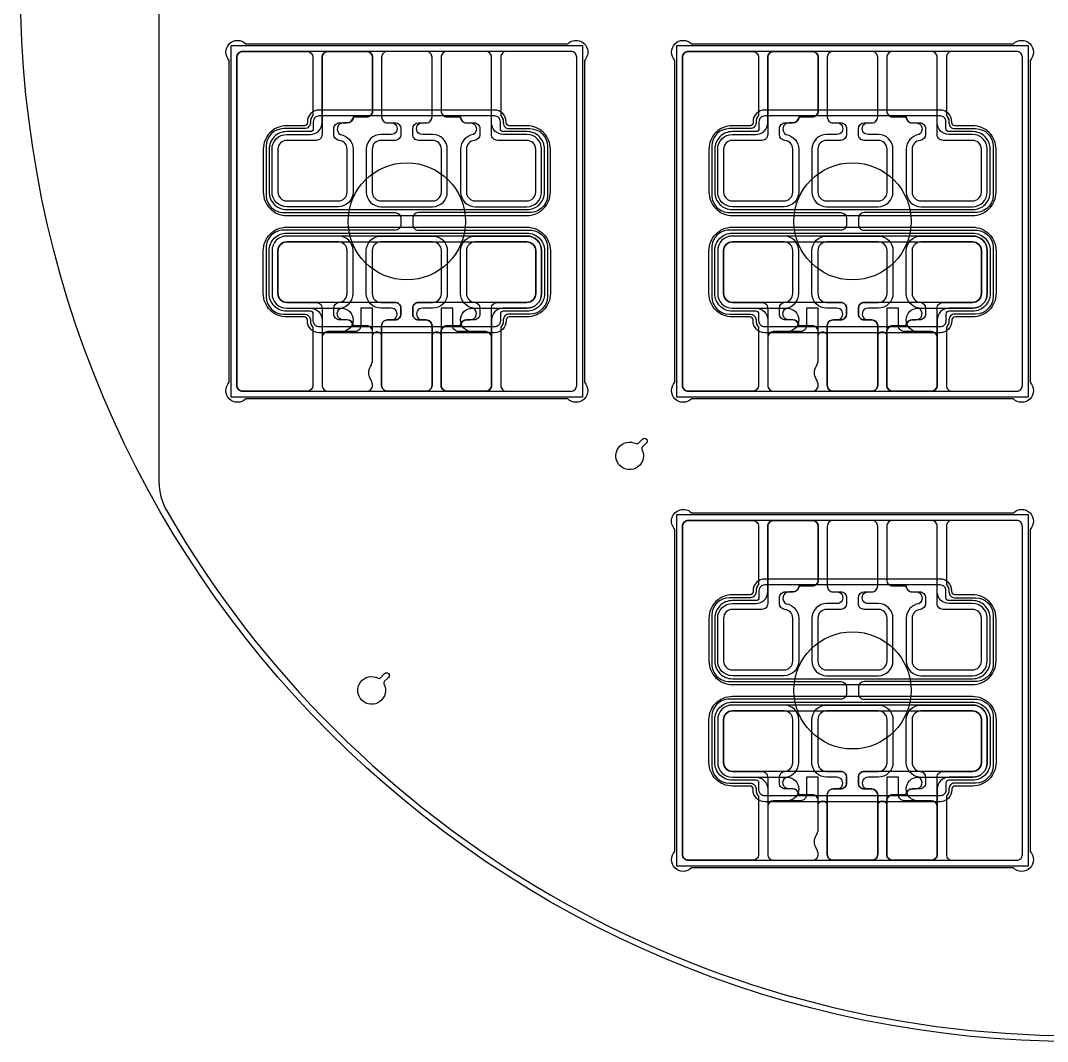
# Model space of a CAD drawing. Header units: millimetres. Extents: x -90 to 90, y -90 to 90.
# Drawn here: x -90 to -2.4, y -90 to -2.9 of the extents above; entities that cross this region are included whole.
import ezdxf

# ---------------------------------------------------------------- set-up
doc = ezdxf.new("R2010")
doc.units = ezdxf.units.MM
for name, color, linetype in [('nayak_active', 6, 'Continuous'), ('nayak_active_supt', 9, 'Continuous'), ('nayak_base_metal_feat', 4, 'Continuous'), ('nayak_base_metal_supt', 9, 'Continuous'), ('nayak_glass_centers', 7, 'Continuous'), ('nayak_glasses', 7, 'Continuous'), ('nayak_holder', 7, 'Continuous'), ('nayak_holder_extents', 7, 'Continuous'), ('nayak_limits', 7, 'Continuous'), ('nayak_low_lg_metal_feat', 4, 'Continuous'), ('nayak_low_lg_metal_supt', 9, 'Continuous'), ('nayak_low_sm_metal_feat', 4, 'Continuous'), ('nayak_low_sm_metal_supt', 9, 'Continuous'), ('nayak_rivet_holes', 1, 'Continuous'), ('nayak_shim', 5, 'Continuous')]:
    doc.layers.add(name, color=color, linetype=linetype)

msp = doc.modelspace()

# ---------------------------------------------------------------- linework, layer by layer
at = {"layer": 'nayak_active'}
for points in [[(-65.02, -11.513), (-65.02, -12.102, -0.414214), (-65.27, -12.352), (-67.29, -12.352, 0.414214), (-68.79, -13.852), (-68.79, -17.513, 0.414214), (-67.29, -19.013), (-46.79, -19.013, 0.414214), (-45.29, -17.513), (-45.29, -13.852, 0.414214), (-46.79, -12.352), (-48.81, -12.352, -0.414214), (-49.06, -12.102), (-49.06, -11.513, 0.414214), (-49.56, -11.013), (-64.52, -11.013, 0.414214)], [(-26.993, -11.513), (-26.993, -12.102, -0.414214), (-27.243, -12.352), (-29.263, -12.352, 0.414214), (-30.763, -13.852), (-30.763, -17.513, 0.414214), (-29.263, -19.013), (-8.763, -19.013, 0.414214), (-7.263, -17.513), (-7.263, -13.852, 0.414214), (-8.763, -12.352), (-10.783, -12.352, -0.414214), (-11.033, -12.102), (-11.033, -11.513, 0.414214), (-11.533, -11.013), (-26.493, -11.013, 0.414214)], [(-65.02, -28.513), (-65.02, -27.925, 0.414214), (-65.27, -27.675), (-67.29, -27.675, -0.414214), (-68.79, -26.175), (-68.79, -22.513, -0.414214), (-67.29, -21.013), (-46.79, -21.013, -0.414214), (-45.29, -22.513), (-45.29, -26.175, -0.414214), (-46.79, -27.675), (-48.81, -27.675, 0.414214), (-49.06, -27.925), (-49.06, -28.513, -0.414214), (-49.56, -29.013), (-64.52, -29.013, -0.414214)], [(-26.993, -28.513), (-26.993, -27.925, 0.414214), (-27.243, -27.675), (-29.263, -27.675, -0.414214), (-30.763, -26.175), (-30.763, -22.513, -0.414214), (-29.263, -21.013), (-8.763, -21.013, -0.414214), (-7.263, -22.513), (-7.263, -26.175, -0.414214), (-8.763, -27.675), (-10.783, -27.675, 0.414214), (-11.033, -27.925), (-11.033, -28.513, -0.414214), (-11.533, -29.013), (-26.493, -29.013, -0.414214)], [(-26.993, -51.54), (-26.993, -52.129, -0.414214), (-27.243, -52.379), (-29.263, -52.379, 0.414214), (-30.763, -53.879), (-30.763, -57.54, 0.414214), (-29.263, -59.04), (-8.763, -59.04, 0.414214), (-7.263, -57.54), (-7.263, -53.879, 0.414214), (-8.763, -52.379), (-10.783, -52.379, -0.414214), (-11.033, -52.129), (-11.033, -51.54, 0.414214), (-11.533, -51.04), (-26.493, -51.04, 0.414214)], [(-26.993, -68.54), (-26.993, -67.951, 0.414214), (-27.243, -67.701), (-29.263, -67.701, -0.414214), (-30.763, -66.201), (-30.763, -62.54, -0.414214), (-29.263, -61.04), (-8.763, -61.04, -0.414214), (-7.263, -62.54), (-7.263, -66.201, -0.414214), (-8.763, -67.701), (-10.783, -67.701, 0.414214), (-11.033, -67.951), (-11.033, -68.54, -0.414214), (-11.533, -69.04), (-26.493, -69.04, -0.414214)]]:
    msp.add_lwpolyline(points, format="xyb", close=True, dxfattribs=at)
at = {"layer": 'nayak_active_supt'}
for points in [[(-65.52, -11.513), (-65.52, -11.602, -0.414214), (-65.77, -11.852), (-67.29, -11.852, 0.414214), (-69.29, -13.852), (-69.29, -17.513, 0.414214), (-67.29, -19.513), (-46.79, -19.513, 0.414214), (-44.79, -17.513), (-44.79, -13.852, 0.414214), (-46.79, -11.852), (-48.31, -11.852, -0.414214), (-48.56, -11.602), (-48.56, -11.513, 0.414214), (-49.56, -10.513), (-64.52, -10.513, 0.414214)], [(-27.493, -11.513), (-27.493, -11.602, -0.414214), (-27.743, -11.852), (-29.263, -11.852, 0.414214), (-31.263, -13.852), (-31.263, -17.513, 0.414214), (-29.263, -19.513), (-8.763, -19.513, 0.414214), (-6.763, -17.513), (-6.763, -13.852, 0.414214), (-8.763, -11.852), (-10.283, -11.852, -0.414214), (-10.533, -11.602), (-10.533, -11.513, 0.414214), (-11.533, -10.513), (-26.493, -10.513, 0.414214)], [(-65.52, -28.513), (-65.52, -28.425, 0.414214), (-65.77, -28.175), (-67.29, -28.175, -0.414214), (-69.29, -26.175), (-69.29, -22.513, -0.414214), (-67.29, -20.513), (-46.79, -20.513, -0.414214), (-44.79, -22.513), (-44.79, -26.175, -0.414214), (-46.79, -28.175), (-48.31, -28.175, 0.414214), (-48.56, -28.425), (-48.56, -28.513, -0.414214), (-49.56, -29.513), (-64.52, -29.513, -0.414214)], [(-27.493, -28.513), (-27.493, -28.425, 0.414214), (-27.743, -28.175), (-29.263, -28.175, -0.414214), (-31.263, -26.175), (-31.263, -22.513, -0.414214), (-29.263, -20.513), (-8.763, -20.513, -0.414214), (-6.763, -22.513), (-6.763, -26.175, -0.414214), (-8.763, -28.175), (-10.283, -28.175, 0.414214), (-10.533, -28.425), (-10.533, -28.513, -0.414214), (-11.533, -29.513), (-26.493, -29.513, -0.414214)], [(-27.493, -51.54), (-27.493, -51.629, -0.414214), (-27.743, -51.879), (-29.263, -51.879, 0.414214), (-31.263, -53.879), (-31.263, -57.54, 0.414214), (-29.263, -59.54), (-8.763, -59.54, 0.414214), (-6.763, -57.54), (-6.763, -53.879, 0.414214), (-8.763, -51.879), (-10.283, -51.879, -0.414214), (-10.533, -51.629), (-10.533, -51.54, 0.414214), (-11.533, -50.54), (-26.493, -50.54, 0.414214)], [(-27.493, -68.54), (-27.493, -68.451, 0.414214), (-27.743, -68.201), (-29.263, -68.201, -0.414214), (-31.263, -66.201), (-31.263, -62.54, -0.414214), (-29.263, -60.54), (-8.763, -60.54, -0.414214), (-6.763, -62.54), (-6.763, -66.201, -0.414214), (-8.763, -68.201), (-10.283, -68.201, 0.414214), (-10.533, -68.451), (-10.533, -68.54, -0.414214), (-11.533, -69.54), (-26.493, -69.54, -0.414214)]]:
    msp.add_lwpolyline(points, format="xyb", close=True, dxfattribs=at)
at = {"layer": 'nayak_base_metal_feat'}
for points in [[(-71.04, -5.513), (-65.55, -5.513, -0.414214), (-65.05, -6.013), (-65.05, -10.933, -0.183232), (-65.082, -11.016, 0.183233), (-65.27, -11.513), (-65.27, -11.602, -0.414214), (-65.77, -12.102), (-67.54, -12.102, 0.414212), (-69.04, -13.602), (-69.04, -17.763, 0.414215), (-67.54, -19.263), (-58.04, -19.263, -0.414213), (-57.54, -19.763), (-57.54, -20.263, -0.414214), (-58.04, -20.763), (-67.54, -20.763, 0.414215), (-69.04, -22.263), (-69.04, -26.425, 0.414212), (-67.54, -27.925), (-65.77, -27.925, -0.414214), (-65.27, -28.425), (-65.27, -28.513, 0.183233), (-65.082, -29.011, -0.183232), (-65.05, -29.094), (-65.05, -34.013, -0.414214), (-65.55, -34.513), (-71.04, -34.513, -0.414214), (-71.54, -34.013), (-71.54, -6.013, -0.414214)], [(-64.27, -11.602), (-64.27, -12.602, -0.414214), (-64.77, -13.102), (-67.29, -13.102, 0.414214), (-68.04, -13.852), (-68.04, -17.513, 0.414214), (-67.29, -18.263), (-62.881, -18.263, 0.414214), (-62.131, -17.513), (-62.131, -13.852, 0.388526), (-62.814, -13.105, -0.388526), (-63.27, -12.607), (-63.27, -12.102, -0.414214), (-62.77, -11.602), (-62.12, -11.602, 0.356394), (-61.63, -11.202, -0.356394), (-61.508, -11.102), (-60.47, -11.102, 0.414214), (-59.97, -10.602), (-59.97, -6.013, 0.414214), (-60.47, -5.513), (-63.77, -5.513, 0.414214), (-64.27, -6.013), (-64.27, -10.056)], [(-58.69, -11.602), (-58.04, -11.602, -0.414214), (-57.54, -12.102), (-57.54, -12.602, -0.414213), (-58.04, -13.102), (-59.245, -13.102, 0.414214), (-59.995, -13.852), (-59.995, -17.513, 0.414214), (-59.245, -18.263), (-54.835, -18.263, 0.414214), (-54.085, -17.513), (-54.085, -13.852, 0.414214), (-54.835, -13.102), (-56.04, -13.102, -0.414214), (-56.54, -12.602), (-56.54, -12.102, -0.414213), (-56.04, -11.602), (-55.39, -11.602, 0.414214), (-54.89, -11.102), (-54.89, -6.013, 0.414214), (-55.39, -5.513), (-58.69, -5.513, 0.414214), (-59.19, -6.013), (-59.19, -11.102, 0.414213)], [(-43.04, -5.513), (-48.53, -5.513, 0.414214), (-49.03, -6.013), (-49.03, -10.933, 0.183232), (-48.999, -11.016, -0.183233), (-48.81, -11.513), (-48.81, -11.602, 0.414214), (-48.31, -12.102), (-46.54, -12.102, -0.414212), (-45.04, -13.602), (-45.04, -17.763, -0.414215), (-46.54, -19.263), (-56.04, -19.263, 0.414213), (-56.54, -19.763), (-56.54, -20.263, 0.414214), (-56.04, -20.763), (-46.54, -20.763, -0.414215), (-45.04, -22.263), (-45.04, -26.425, -0.414212), (-46.54, -27.925), (-48.31, -27.925, 0.414214), (-48.81, -28.425), (-48.81, -28.513, -0.183233), (-48.999, -29.011, 0.183232), (-49.03, -29.094), (-49.03, -34.013, 0.414214), (-48.53, -34.513), (-43.04, -34.513, 0.414214), (-42.54, -34.013), (-42.54, -6.013, 0.414214)], [(-54.11, -6.013), (-54.11, -10.602, 0.414214), (-53.61, -11.102), (-52.573, -11.102, -0.356394), (-52.45, -11.202, 0.356394), (-51.96, -11.602), (-51.31, -11.602, -0.414214), (-50.81, -12.102), (-50.81, -12.607, -0.388526), (-51.266, -13.105, 0.388526), (-51.95, -13.852), (-51.95, -17.513, 0.414214), (-51.2, -18.263), (-46.79, -18.263, 0.414214), (-46.04, -17.513), (-46.04, -13.852, 0.414214), (-46.79, -13.102), (-49.31, -13.102, -0.414214), (-49.81, -12.602), (-49.81, -11.602), (-49.81, -10.056), (-49.81, -6.013, 0.414214), (-50.31, -5.513), (-53.61, -5.513, 0.414214)], [(-33.013, -5.513), (-27.523, -5.513, -0.414214), (-27.023, -6.013), (-27.023, -10.933, -0.183232), (-27.055, -11.016, 0.183233), (-27.243, -11.513), (-27.243, -11.602, -0.414214), (-27.743, -12.102), (-29.513, -12.102, 0.414212), (-31.013, -13.602), (-31.013, -17.763, 0.414215), (-29.513, -19.263), (-20.013, -19.263, -0.414213), (-19.513, -19.763), (-19.513, -20.263, -0.414214), (-20.013, -20.763), (-29.513, -20.763, 0.414215), (-31.013, -22.263), (-31.013, -26.425, 0.414212), (-29.513, -27.925), (-27.743, -27.925, -0.414214), (-27.243, -28.425), (-27.243, -28.513, 0.183233), (-27.055, -29.011, -0.183232), (-27.023, -29.094), (-27.023, -34.013, -0.414214), (-27.523, -34.513), (-33.013, -34.513, -0.414214), (-33.513, -34.013), (-33.513, -6.013, -0.414214)], [(-26.243, -11.602), (-26.243, -12.602, -0.414214), (-26.743, -13.102), (-29.263, -13.102, 0.414214), (-30.013, -13.852), (-30.013, -17.513, 0.414214), (-29.263, -18.263), (-24.854, -18.263, 0.414214), (-24.104, -17.513), (-24.104, -13.852, 0.388526), (-24.788, -13.105, -0.388526), (-25.243, -12.607), (-25.243, -12.102, -0.414214), (-24.743, -11.602), (-24.093, -11.602, 0.356394), (-23.604, -11.202, -0.356394), (-23.481, -11.102), (-22.443, -11.102, 0.414214), (-21.943, -10.602), (-21.943, -6.013, 0.414214), (-22.443, -5.513), (-25.743, -5.513, 0.414214), (-26.243, -6.013), (-26.243, -10.056)], [(-20.663, -11.602), (-20.013, -11.602, -0.414214), (-19.513, -12.102), (-19.513, -12.602, -0.414213), (-20.013, -13.102), (-21.218, -13.102, 0.414214), (-21.968, -13.852), (-21.968, -17.513, 0.414214), (-21.218, -18.263), (-16.809, -18.263, 0.414214), (-16.059, -17.513), (-16.059, -13.852, 0.414214), (-16.809, -13.102), (-18.013, -13.102, -0.414214), (-18.513, -12.602), (-18.513, -12.102, -0.414213), (-18.013, -11.602), (-17.363, -11.602, 0.414214), (-16.863, -11.102), (-16.863, -6.013, 0.414214), (-17.363, -5.513), (-20.663, -5.513, 0.414214), (-21.163, -6.013), (-21.163, -11.102, 0.414213)], [(-5.013, -5.513), (-10.503, -5.513, 0.414214), (-11.003, -6.013), (-11.003, -10.933, 0.183232), (-10.972, -11.016, -0.183233), (-10.783, -11.513), (-10.783, -11.602, 0.414214), (-10.283, -12.102), (-8.513, -12.102, -0.414212), (-7.013, -13.602), (-7.013, -17.763, -0.414215), (-8.513, -19.263), (-18.013, -19.263, 0.414213), (-18.513, -19.763), (-18.513, -20.263, 0.414214), (-18.013, -20.763), (-8.513, -20.763, -0.414215), (-7.013, -22.263), (-7.013, -26.425, -0.414212), (-8.513, -27.925), (-10.283, -27.925, 0.414214), (-10.783, -28.425), (-10.783, -28.513, -0.183233), (-10.972, -29.011, 0.183232), (-11.003, -29.094), (-11.003, -34.013, 0.414214), (-10.503, -34.513), (-5.013, -34.513, 0.414214), (-4.513, -34.013), (-4.513, -6.013, 0.414214)], [(-16.083, -6.013), (-16.083, -10.602, 0.414214), (-15.583, -11.102), (-14.546, -11.102, -0.356394), (-14.423, -11.202, 0.356394), (-13.933, -11.602), (-13.283, -11.602, -0.414214), (-12.783, -12.102), (-12.783, -12.607, -0.388526), (-13.239, -13.105, 0.388526), (-13.923, -13.852), (-13.923, -17.513, 0.414214), (-13.173, -18.263), (-8.763, -18.263, 0.414214), (-8.013, -17.513), (-8.013, -13.852, 0.414214), (-8.763, -13.102), (-11.283, -13.102, -0.414214), (-11.783, -12.602), (-11.783, -11.602), (-11.783, -10.056), (-11.783, -6.013, 0.414214), (-12.283, -5.513), (-15.583, -5.513, 0.414214)], [(-33.013, -45.54), (-27.523, -45.54, -0.414214), (-27.023, -46.04), (-27.023, -50.96, -0.183232), (-27.055, -51.043, 0.183233), (-27.243, -51.54), (-27.243, -51.629, -0.414214), (-27.743, -52.129), (-29.513, -52.129, 0.414212), (-31.013, -53.629), (-31.013, -57.79, 0.414215), (-29.513, -59.29), (-20.013, -59.29, -0.414213), (-19.513, -59.79), (-19.513, -60.29, -0.414214), (-20.013, -60.79), (-29.513, -60.79, 0.414215), (-31.013, -62.29), (-31.013, -66.451, 0.414212), (-29.513, -67.951), (-27.743, -67.951, -0.414214), (-27.243, -68.451), (-27.243, -68.54, 0.183233), (-27.055, -69.038, -0.183232), (-27.023, -69.12), (-27.023, -74.04, -0.414214), (-27.523, -74.54), (-33.013, -74.54, -0.414214), (-33.513, -74.04), (-33.513, -46.04, -0.414214)], [(-26.243, -51.629), (-26.243, -52.629, -0.414214), (-26.743, -53.129), (-29.263, -53.129, 0.414214), (-30.013, -53.879), (-30.013, -57.54, 0.414214), (-29.263, -58.29), (-24.854, -58.29, 0.414214), (-24.104, -57.54), (-24.104, -53.879, 0.388526), (-24.788, -53.132, -0.388526), (-25.243, -52.634), (-25.243, -52.129, -0.414214), (-24.743, -51.629), (-24.093, -51.629, 0.356394), (-23.604, -51.229, -0.356394), (-23.481, -51.129), (-22.443, -51.129, 0.414214), (-21.943, -50.629), (-21.943, -46.04, 0.414214), (-22.443, -45.54), (-25.743, -45.54, 0.414214), (-26.243, -46.04), (-26.243, -50.083)], [(-20.663, -51.629), (-20.013, -51.629, -0.414214), (-19.513, -52.129), (-19.513, -52.629, -0.414213), (-20.013, -53.129), (-21.218, -53.129, 0.414214), (-21.968, -53.879), (-21.968, -57.54, 0.414214), (-21.218, -58.29), (-16.809, -58.29, 0.414214), (-16.059, -57.54), (-16.059, -53.879, 0.414214), (-16.809, -53.129), (-18.013, -53.129, -0.414214), (-18.513, -52.629), (-18.513, -52.129, -0.414213), (-18.013, -51.629), (-17.363, -51.629, 0.414214), (-16.863, -51.129), (-16.863, -46.04, 0.414214), (-17.363, -45.54), (-20.663, -45.54, 0.414214), (-21.163, -46.04), (-21.163, -51.129, 0.414213)], [(-5.013, -45.54), (-10.503, -45.54, 0.414214), (-11.003, -46.04), (-11.003, -50.96, 0.183232), (-10.972, -51.043, -0.183233), (-10.783, -51.54), (-10.783, -51.629, 0.414214), (-10.283, -52.129), (-8.513, -52.129, -0.414212), (-7.013, -53.629), (-7.013, -57.79, -0.414215), (-8.513, -59.29), (-18.013, -59.29, 0.414213), (-18.513, -59.79), (-18.513, -60.29, 0.414214), (-18.013, -60.79), (-8.513, -60.79, -0.414215), (-7.013, -62.29), (-7.013, -66.451, -0.414212), (-8.513, -67.951), (-10.283, -67.951, 0.414214), (-10.783, -68.451), (-10.783, -68.54, -0.183233), (-10.972, -69.038, 0.183232), (-11.003, -69.12), (-11.003, -74.04, 0.414214), (-10.503, -74.54), (-5.013, -74.54, 0.414214), (-4.513, -74.04), (-4.513, -46.04, 0.414214)], [(-16.083, -46.04), (-16.083, -50.629, 0.414214), (-15.583, -51.129), (-14.546, -51.129, -0.356394), (-14.423, -51.229, 0.356394), (-13.933, -51.629), (-13.283, -51.629, -0.414214), (-12.783, -52.129), (-12.783, -52.634, -0.388526), (-13.239, -53.132, 0.388526), (-13.923, -53.879), (-13.923, -57.54, 0.414214), (-13.173, -58.29), (-8.763, -58.29, 0.414214), (-8.013, -57.54), (-8.013, -53.879, 0.414214), (-8.763, -53.129), (-11.283, -53.129, -0.414214), (-11.783, -52.629), (-11.783, -51.629), (-11.783, -50.083), (-11.783, -46.04, 0.414214), (-12.283, -45.54), (-15.583, -45.54, 0.414214)]]:
    msp.add_lwpolyline(points, format="xyb", close=True, dxfattribs=at)
at = {"layer": 'nayak_base_metal_supt'}
for points in [[(-65.05, -34.013, -0.414214), (-65.55, -34.513), (-71.04, -34.513, -0.414214), (-71.54, -34.013), (-71.54, -6.013, -0.414214), (-71.04, -5.513), (-65.55, -5.513, -0.414214), (-65.05, -6.013), (-65.05, -10.983, 0.199073), (-65.27, -11.513), (-65.27, -11.602, -0.414214), (-65.77, -12.102), (-67.54, -12.102, 0.414212), (-69.04, -13.602), (-69.04, -17.763, 0.414215), (-67.54, -19.263), (-58.04, -19.263, -0.414213), (-57.54, -19.763), (-57.54, -20.263, -0.414214), (-58.04, -20.763), (-67.54, -20.763, 0.414215), (-69.04, -22.263), (-69.04, -26.425, 0.414212), (-67.54, -27.925), (-65.77, -27.925, -0.414214), (-65.27, -28.425), (-65.27, -28.513, 0.199073), (-65.05, -29.044)], [(-62.703, -12.615, -0.373024), (-61.631, -13.852), (-61.631, -17.513, -0.414214), (-62.881, -18.763), (-67.29, -18.763, -0.414214), (-68.54, -17.513), (-68.54, -13.852, -0.414214), (-67.29, -12.602), (-65.27, -12.602, 0.414214), (-64.27, -11.602), (-64.27, -6.013, -0.414214), (-63.77, -5.513), (-60.47, -5.513, -0.414214), (-59.97, -6.013), (-59.97, -10.602, -0.414214), (-60.47, -11.102), (-61.62, -11.102, -0.414214), (-62.12, -11.602), (-62.445, -11.602, 0.77735)], [(-55.715, -11.602), (-55.39, -11.602, 0.414213), (-54.89, -11.102), (-54.89, -6.013, 0.414214), (-55.39, -5.513), (-58.69, -5.513, 0.414214), (-59.19, -6.013), (-59.19, -11.102, 0.414214), (-58.69, -11.602), (-58.365, -11.602, -1.000003), (-58.365, -12.602), (-59.245, -12.602, 0.414214), (-60.495, -13.852), (-60.495, -17.513, 0.414214), (-59.245, -18.763), (-54.835, -18.763, 0.414214), (-53.585, -17.513), (-53.585, -13.852, 0.414214), (-54.835, -12.602), (-55.715, -12.602, -1.000003)], [(-49.03, -34.013, 0.414214), (-48.53, -34.513), (-43.04, -34.513, 0.414214), (-42.54, -34.013), (-42.54, -6.013, 0.414214), (-43.04, -5.513), (-48.53, -5.513, 0.414214), (-49.03, -6.013), (-49.03, -10.983, -0.199073), (-48.81, -11.513), (-48.81, -11.602, 0.414214), (-48.31, -12.102), (-46.54, -12.102, -0.414212), (-45.04, -13.602), (-45.04, -17.763, -0.414215), (-46.54, -19.263), (-56.04, -19.263, 0.414213), (-56.54, -19.763), (-56.54, -20.263, 0.414214), (-56.04, -20.763), (-46.54, -20.763, -0.414215), (-45.04, -22.263), (-45.04, -26.425, -0.414212), (-46.54, -27.925), (-48.31, -27.925, 0.414214), (-48.81, -28.425), (-48.81, -28.513, -0.199073), (-49.03, -29.044)], [(-51.377, -12.615, 0.373024), (-52.45, -13.852), (-52.45, -17.513, 0.414214), (-51.2, -18.763), (-46.79, -18.763, 0.414214), (-45.54, -17.513), (-45.54, -13.852, 0.414214), (-46.79, -12.602), (-48.81, -12.602, -0.414214), (-49.81, -11.602), (-49.81, -6.013, 0.414214), (-50.31, -5.513), (-53.61, -5.513, 0.414214), (-54.11, -6.013), (-54.11, -10.602, 0.414214), (-53.61, -11.102), (-52.46, -11.102, 0.414214), (-51.96, -11.602), (-51.635, -11.602, -0.77735)], [(-27.023, -34.013, -0.414214), (-27.523, -34.513), (-33.013, -34.513, -0.414214), (-33.513, -34.013), (-33.513, -6.013, -0.414214), (-33.013, -5.513), (-27.523, -5.513, -0.414214), (-27.023, -6.013), (-27.023, -10.983, 0.199073), (-27.243, -11.513), (-27.243, -11.602, -0.414214), (-27.743, -12.102), (-29.513, -12.102, 0.414212), (-31.013, -13.602), (-31.013, -17.763, 0.414215), (-29.513, -19.263), (-20.013, -19.263, -0.414213), (-19.513, -19.763), (-19.513, -20.263, -0.414214), (-20.013, -20.763), (-29.513, -20.763, 0.414215), (-31.013, -22.263), (-31.013, -26.425, 0.414212), (-29.513, -27.925), (-27.743, -27.925, -0.414214), (-27.243, -28.425), (-27.243, -28.513, 0.199073), (-27.023, -29.044)], [(-24.676, -12.615, -0.373024), (-23.604, -13.852), (-23.604, -17.513, -0.414214), (-24.854, -18.763), (-29.263, -18.763, -0.414214), (-30.513, -17.513), (-30.513, -13.852, -0.414214), (-29.263, -12.602), (-27.243, -12.602, 0.414214), (-26.243, -11.602), (-26.243, -6.013, -0.414214), (-25.743, -5.513), (-22.443, -5.513, -0.414214), (-21.943, -6.013), (-21.943, -10.602, -0.414214), (-22.443, -11.102), (-23.593, -11.102, -0.414214), (-24.093, -11.602), (-24.418, -11.602, 0.77735)], [(-17.688, -11.602), (-17.363, -11.602, 0.414213), (-16.863, -11.102), (-16.863, -6.013, 0.414214), (-17.363, -5.513), (-20.663, -5.513, 0.414214), (-21.163, -6.013), (-21.163, -11.102, 0.414214), (-20.663, -11.602), (-20.338, -11.602, -1.000003), (-20.338, -12.602), (-21.218, -12.602, 0.414214), (-22.468, -13.852), (-22.468, -17.513, 0.414214), (-21.218, -18.763), (-16.809, -18.763, 0.414214), (-15.559, -17.513), (-15.559, -13.852, 0.414214), (-16.809, -12.602), (-17.688, -12.602, -1.000003)], [(-11.003, -34.013, 0.414214), (-10.503, -34.513), (-5.013, -34.513, 0.414214), (-4.513, -34.013), (-4.513, -6.013, 0.414214), (-5.013, -5.513), (-10.503, -5.513, 0.414214), (-11.003, -6.013), (-11.003, -10.983, -0.199073), (-10.783, -11.513), (-10.783, -11.602, 0.414214), (-10.283, -12.102), (-8.513, -12.102, -0.414212), (-7.013, -13.602), (-7.013, -17.763, -0.414215), (-8.513, -19.263), (-18.013, -19.263, 0.414213), (-18.513, -19.763), (-18.513, -20.263, 0.414214), (-18.013, -20.763), (-8.513, -20.763, -0.414215), (-7.013, -22.263), (-7.013, -26.425, -0.414212), (-8.513, -27.925), (-10.283, -27.925, 0.414214), (-10.783, -28.425), (-10.783, -28.513, -0.199073), (-11.003, -29.044)], [(-13.351, -12.615, 0.373024), (-14.423, -13.852), (-14.423, -17.513, 0.414214), (-13.173, -18.763), (-8.763, -18.763, 0.414214), (-7.513, -17.513), (-7.513, -13.852, 0.414214), (-8.763, -12.602), (-10.783, -12.602, -0.414214), (-11.783, -11.602), (-11.783, -6.013, 0.414214), (-12.283, -5.513), (-15.583, -5.513, 0.414214), (-16.083, -6.013), (-16.083, -10.602, 0.414214), (-15.583, -11.102), (-14.433, -11.102, 0.414214), (-13.933, -11.602), (-13.608, -11.602, -0.77735)], [(-27.023, -74.04, -0.414214), (-27.523, -74.54), (-33.013, -74.54, -0.414214), (-33.513, -74.04), (-33.513, -46.04, -0.414214), (-33.013, -45.54), (-27.523, -45.54, -0.414214), (-27.023, -46.04), (-27.023, -51.01, 0.199073), (-27.243, -51.54), (-27.243, -51.629, -0.414214), (-27.743, -52.129), (-29.513, -52.129, 0.414212), (-31.013, -53.629), (-31.013, -57.79, 0.414215), (-29.513, -59.29), (-20.013, -59.29, -0.414213), (-19.513, -59.79), (-19.513, -60.29, -0.414214), (-20.013, -60.79), (-29.513, -60.79, 0.414215), (-31.013, -62.29), (-31.013, -66.451, 0.414212), (-29.513, -67.951), (-27.743, -67.951, -0.414214), (-27.243, -68.451), (-27.243, -68.54, 0.199073), (-27.023, -69.071)], [(-24.676, -52.642, -0.373024), (-23.604, -53.879), (-23.604, -57.54, -0.414214), (-24.854, -58.79), (-29.263, -58.79, -0.414214), (-30.513, -57.54), (-30.513, -53.879, -0.414214), (-29.263, -52.629), (-27.243, -52.629, 0.414214), (-26.243, -51.629), (-26.243, -46.04, -0.414214), (-25.743, -45.54), (-22.443, -45.54, -0.414214), (-21.943, -46.04), (-21.943, -50.629, -0.414214), (-22.443, -51.129), (-23.593, -51.129, -0.414214), (-24.093, -51.629), (-24.418, -51.629, 0.77735)], [(-17.688, -51.629), (-17.363, -51.629, 0.414213), (-16.863, -51.129), (-16.863, -46.04, 0.414214), (-17.363, -45.54), (-20.663, -45.54, 0.414214), (-21.163, -46.04), (-21.163, -51.129, 0.414214), (-20.663, -51.629), (-20.338, -51.629, -1.000003), (-20.338, -52.629), (-21.218, -52.629, 0.414214), (-22.468, -53.879), (-22.468, -57.54, 0.414214), (-21.218, -58.79), (-16.809, -58.79, 0.414214), (-15.559, -57.54), (-15.559, -53.879, 0.414214), (-16.809, -52.629), (-17.688, -52.629, -1.000003)], [(-11.003, -74.04, 0.414214), (-10.503, -74.54), (-5.013, -74.54, 0.414214), (-4.513, -74.04), (-4.513, -46.04, 0.414214), (-5.013, -45.54), (-10.503, -45.54, 0.414214), (-11.003, -46.04), (-11.003, -51.01, -0.199073), (-10.783, -51.54), (-10.783, -51.629, 0.414214), (-10.283, -52.129), (-8.513, -52.129, -0.414212), (-7.013, -53.629), (-7.013, -57.79, -0.414215), (-8.513, -59.29), (-18.013, -59.29, 0.414213), (-18.513, -59.79), (-18.513, -60.29, 0.414214), (-18.013, -60.79), (-8.513, -60.79, -0.414215), (-7.013, -62.29), (-7.013, -66.451, -0.414212), (-8.513, -67.951), (-10.283, -67.951, 0.414214), (-10.783, -68.451), (-10.783, -68.54, -0.199073), (-11.003, -69.071)], [(-13.351, -52.642, 0.373024), (-14.423, -53.879), (-14.423, -57.54, 0.414214), (-13.173, -58.79), (-8.763, -58.79, 0.414214), (-7.513, -57.54), (-7.513, -53.879, 0.414214), (-8.763, -52.629), (-10.783, -52.629, -0.414214), (-11.783, -51.629), (-11.783, -46.04, 0.414214), (-12.283, -45.54), (-15.583, -45.54, 0.414214), (-16.083, -46.04), (-16.083, -50.629, 0.414214), (-15.583, -51.129), (-14.433, -51.129, 0.414214), (-13.933, -51.629), (-13.608, -51.629, -0.77735)]]:
    msp.add_lwpolyline(points, format="xyb", close=True, dxfattribs=at)
at = {"layer": 'nayak_glass_centers'}
for centre in [(-57.04, -20.013), (-19.013, -20.013), (-19.013, -60.04)]:
    msp.add_circle(centre, 5, dxfattribs=at)
at = {"layer": 'nayak_glasses'}
for points in [[(-42.04, -5.013), (-42.04, -35.013), (-72.04, -35.013), (-72.04, -5.013)], [(-4.013, -5.013), (-4.013, -35.013), (-34.013, -35.013), (-34.013, -5.013)], [(-4.013, -45.04), (-4.013, -75.04), (-34.013, -75.04), (-34.013, -45.04)]]:
    msp.add_lwpolyline(points, close=True, dxfattribs=at)
at = {"layer": 'nayak_holder'}
for points in [[(-72.19, -6.278, -1), (-70.776, -4.863), (-43.304, -4.863, -1), (-41.89, -6.278), (-41.89, -33.749, -1), (-43.304, -35.163), (-70.776, -35.163, -1), (-72.19, -33.749)], [(-34.163, -6.278, -1), (-32.749, -4.863), (-5.278, -4.863, -1), (-3.863, -6.278), (-3.863, -33.749, -1), (-5.278, -35.163), (-32.749, -35.163, -1), (-34.163, -33.749)], [(-34.163, -46.304, -1), (-32.749, -44.89), (-5.278, -44.89, -1), (-3.863, -46.304), (-3.863, -73.776, -1), (-5.278, -75.19), (-32.749, -75.19, -1), (-34.163, -73.776)]]:
    msp.add_lwpolyline(points, format="xyb", close=True, dxfattribs=at)
at = {"layer": 'nayak_holder_extents'}
msp.add_lwpolyline([(-77.521, -44.73, 0.577525), (77.521, -44.73, 0.131586), (78.19, -42.231), (78.19, 42.231, 0.131586), (77.521, 44.73, 0.577525), (-77.521, 44.73, 0.131586), (-78.19, 42.231), (-78.19, -42.231, 0.131586)], format="xyb", close=True, dxfattribs=at)
at = {"layer": 'nayak_limits'}
msp.add_circle((0, 0), 90, dxfattribs=at)
at = {"layer": 'nayak_low_lg_metal_feat'}
for points in [[(-56.54, -27.425), (-56.54, -27.925, 0.414214), (-56.04, -28.425), (-55.39, -28.425, -0.414213), (-54.89, -28.925), (-54.89, -34.013, -0.414214), (-55.39, -34.513), (-58.69, -34.513, -0.414214), (-59.19, -34.013), (-59.19, -28.925, -0.414214), (-58.69, -28.425), (-58.04, -28.425, 0.414214), (-57.54, -27.925), (-57.54, -27.425, 0.414214), (-58.04, -26.925), (-67.29, -26.925, -0.414214), (-68.04, -26.175), (-68.04, -22.513, -0.414214), (-67.29, -21.763), (-46.79, -21.763, -0.414214), (-46.04, -22.513), (-46.04, -26.175, -0.414214), (-46.79, -26.925), (-56.04, -26.925, 0.414214)], [(-18.513, -27.425), (-18.513, -27.925, 0.414214), (-18.013, -28.425), (-17.363, -28.425, -0.414213), (-16.863, -28.925), (-16.863, -34.013, -0.414214), (-17.363, -34.513), (-20.663, -34.513, -0.414214), (-21.163, -34.013), (-21.163, -28.925, -0.414214), (-20.663, -28.425), (-20.013, -28.425, 0.414214), (-19.513, -27.925), (-19.513, -27.425, 0.414214), (-20.013, -26.925), (-29.263, -26.925, -0.414214), (-30.013, -26.175), (-30.013, -22.513, -0.414214), (-29.263, -21.763), (-8.763, -21.763, -0.414214), (-8.013, -22.513), (-8.013, -26.175, -0.414214), (-8.763, -26.925), (-18.013, -26.925, 0.414214)], [(-63.77, -34.513), (-60.47, -34.513, 0.414214), (-59.97, -34.013, 0.144369), (-60.13, -33.471, -0.294884), (-60.13, -32.386, 0.144369), (-59.97, -31.843), (-59.97, -27.425), (-60.97, -27.425), (-60.97, -28.925, -0.414214), (-61.47, -29.425), (-63.77, -29.425, 0.414213), (-64.27, -29.925), (-64.27, -34.013, 0.414214)], [(-52.61, -29.425, -0.414214), (-53.11, -28.925), (-53.11, -27.425), (-54.11, -27.425), (-54.11, -34.013, 0.414214), (-53.61, -34.513), (-50.31, -34.513, 0.414214), (-49.81, -34.013), (-49.81, -29.925, 0.414213), (-50.31, -29.425)], [(-25.743, -34.513), (-22.443, -34.513, 0.414214), (-21.943, -34.013, 0.144369), (-22.103, -33.471, -0.294884), (-22.103, -32.386, 0.144369), (-21.943, -31.843), (-21.943, -27.425), (-22.943, -27.425), (-22.943, -28.925, -0.414214), (-23.443, -29.425), (-25.743, -29.425, 0.414213), (-26.243, -29.925), (-26.243, -34.013, 0.414214)], [(-14.583, -29.425, -0.414214), (-15.083, -28.925), (-15.083, -27.425), (-16.083, -27.425), (-16.083, -34.013, 0.414214), (-15.583, -34.513), (-12.283, -34.513, 0.414214), (-11.783, -34.013), (-11.783, -29.925, 0.414213), (-12.283, -29.425)], [(-18.513, -67.451), (-18.513, -67.951, 0.414214), (-18.013, -68.451), (-17.363, -68.451, -0.414213), (-16.863, -68.951), (-16.863, -74.04, -0.414214), (-17.363, -74.54), (-20.663, -74.54, -0.414214), (-21.163, -74.04), (-21.163, -68.951, -0.414214), (-20.663, -68.451), (-20.013, -68.451, 0.414214), (-19.513, -67.951), (-19.513, -67.451, 0.414214), (-20.013, -66.951), (-29.263, -66.951, -0.414214), (-30.013, -66.201), (-30.013, -62.54, -0.414214), (-29.263, -61.79), (-8.763, -61.79, -0.414214), (-8.013, -62.54), (-8.013, -66.201, -0.414214), (-8.763, -66.951), (-18.013, -66.951, 0.414214)], [(-25.743, -74.54), (-22.443, -74.54, 0.414214), (-21.943, -74.04, 0.144369), (-22.103, -73.498, -0.294884), (-22.103, -72.412, 0.144369), (-21.943, -71.87), (-21.943, -67.451), (-22.943, -67.451), (-22.943, -68.951, -0.414214), (-23.443, -69.451), (-25.743, -69.451, 0.414213), (-26.243, -69.951), (-26.243, -74.04, 0.414214)], [(-14.583, -69.451, -0.414214), (-15.083, -68.951), (-15.083, -67.451), (-16.083, -67.451), (-16.083, -74.04, 0.414214), (-15.583, -74.54), (-12.283, -74.54, 0.414214), (-11.783, -74.04), (-11.783, -69.951, 0.414213), (-12.283, -69.451)]]:
    msp.add_lwpolyline(points, format="xyb", close=True, dxfattribs=at)
at = {"layer": 'nayak_low_lg_metal_supt'}
for points in [[(-64.27, -34.013, 0.414214), (-63.77, -34.513), (-60.47, -34.513, 0.414214), (-59.97, -34.013, 0.144369), (-60.13, -33.471, -0.294884), (-60.13, -32.386, 0.144369), (-59.97, -31.843), (-59.97, -29.815, -1), (-59.19, -29.815), (-59.19, -34.013, 0.414214), (-58.69, -34.513), (-55.39, -34.513, 0.414214), (-54.89, -34.013), (-54.89, -29.815, -1), (-54.11, -29.815), (-54.11, -34.013, 0.414214), (-53.61, -34.513), (-50.31, -34.513, 0.414214), (-49.81, -34.013), (-49.81, -29.925, 0.414213), (-50.31, -29.425), (-51.46, -29.425, -1), (-51.46, -27.425), (-46.79, -27.425, 0.414214), (-45.54, -26.175), (-45.54, -22.513, 0.414214), (-46.79, -21.263), (-67.29, -21.263, 0.414214), (-68.54, -22.513), (-68.54, -26.175, 0.414214), (-67.29, -27.425), (-62.62, -27.425, -1), (-62.62, -29.425), (-63.77, -29.425, 0.414213), (-64.27, -29.925, 0)], [(-26.243, -34.013, 0.414214), (-25.743, -34.513), (-22.443, -34.513, 0.414214), (-21.943, -34.013, 0.144369), (-22.103, -33.471, -0.294884), (-22.103, -32.386, 0.144369), (-21.943, -31.843), (-21.943, -29.815, -1), (-21.163, -29.815), (-21.163, -34.013, 0.414214), (-20.663, -34.513), (-17.363, -34.513, 0.414214), (-16.863, -34.013), (-16.863, -29.815, -1), (-16.083, -29.815), (-16.083, -34.013, 0.414214), (-15.583, -34.513), (-12.283, -34.513, 0.414214), (-11.783, -34.013), (-11.783, -29.925, 0.414213), (-12.283, -29.425), (-13.433, -29.425, -1), (-13.433, -27.425), (-8.763, -27.425, 0.414214), (-7.513, -26.175), (-7.513, -22.513, 0.414214), (-8.763, -21.263), (-29.263, -21.263, 0.414214), (-30.513, -22.513), (-30.513, -26.175, 0.414214), (-29.263, -27.425), (-24.593, -27.425, -1), (-24.593, -29.425), (-25.743, -29.425, 0.414213), (-26.243, -29.925, 0)], [(-26.243, -74.04, 0.414214), (-25.743, -74.54), (-22.443, -74.54, 0.414214), (-21.943, -74.04, 0.144369), (-22.103, -73.498, -0.294884), (-22.103, -72.412, 0.144369), (-21.943, -71.87), (-21.943, -69.841, -1), (-21.163, -69.841), (-21.163, -74.04, 0.414214), (-20.663, -74.54), (-17.363, -74.54, 0.414214), (-16.863, -74.04), (-16.863, -69.841, -1), (-16.083, -69.841), (-16.083, -74.04, 0.414214), (-15.583, -74.54), (-12.283, -74.54, 0.414214), (-11.783, -74.04), (-11.783, -69.951, 0.414213), (-12.283, -69.451), (-13.433, -69.451, -1), (-13.433, -67.451), (-8.763, -67.451, 0.414214), (-7.513, -66.201), (-7.513, -62.54, 0.414214), (-8.763, -61.29), (-29.263, -61.29, 0.414214), (-30.513, -62.54), (-30.513, -66.201, 0.414214), (-29.263, -67.451), (-24.593, -67.451, -1), (-24.593, -69.451), (-25.743, -69.451, 0.414213), (-26.243, -69.951, 0)]]:
    msp.add_lwpolyline(points, format="xyb", close=True, dxfattribs=at)
at = {"layer": 'nayak_low_sm_metal_feat'}
for points in [[(-60.47, -34.513, 0.414214), (-59.97, -34.013, 0.144369), (-60.13, -33.471, -0.294884), (-60.13, -32.386, 0.144369), (-59.97, -31.843), (-59.97, -29.425, 0.414214), (-60.47, -28.925), (-61.508, -28.925, -0.356394), (-61.63, -28.825, 0.356394), (-62.12, -28.425), (-62.77, -28.425, -0.414214), (-63.27, -27.925), (-63.27, -27.42, -0.388526), (-62.814, -26.922, 0.388526), (-62.131, -26.175), (-62.131, -22.513, 0.414214), (-62.881, -21.763), (-67.29, -21.763, 0.414214), (-68.04, -22.513), (-68.04, -26.175, 0.414214), (-67.29, -26.925), (-64.77, -26.925, -0.414214), (-64.27, -27.425), (-64.27, -28.425), (-64.27, -29.971), (-64.27, -34.013, 0.414214), (-63.77, -34.513)], [(-55.39, -28.425), (-56.04, -28.425, -0.414214), (-56.54, -27.925), (-56.54, -27.425, -0.414213), (-56.04, -26.925), (-54.835, -26.925, 0.414214), (-54.085, -26.175), (-54.085, -22.513, 0.414214), (-54.835, -21.763), (-59.245, -21.763, 0.414214), (-59.995, -22.513), (-59.995, -26.175, 0.414214), (-59.245, -26.925), (-58.04, -26.925, -0.414214), (-57.54, -27.425), (-57.54, -27.925, -0.414213), (-58.04, -28.425), (-58.69, -28.425, 0.414214), (-59.19, -28.925), (-59.19, -34.013, 0.414214), (-58.69, -34.513), (-55.39, -34.513, 0.414214), (-54.89, -34.013), (-54.89, -28.925, 0.414213)], [(-49.81, -28.425), (-49.81, -27.425, -0.414214), (-49.31, -26.925), (-46.79, -26.925, 0.414214), (-46.04, -26.175), (-46.04, -22.513, 0.414214), (-46.79, -21.763), (-51.2, -21.763, 0.414214), (-51.95, -22.513), (-51.95, -26.175, 0.388526), (-51.266, -26.922, -0.388526), (-50.81, -27.42), (-50.81, -27.925, -0.414214), (-51.31, -28.425), (-51.96, -28.425, 0.356394), (-52.45, -28.825, -0.356394), (-52.573, -28.925), (-53.61, -28.925, 0.414214), (-54.11, -29.425), (-54.11, -34.013, 0.414214), (-53.61, -34.513), (-50.31, -34.513, 0.414214), (-49.81, -34.013), (-49.81, -29.971)], [(-22.443, -34.513, 0.414214), (-21.943, -34.013, 0.144369), (-22.103, -33.471, -0.294884), (-22.103, -32.386, 0.144369), (-21.943, -31.843), (-21.943, -29.425, 0.414214), (-22.443, -28.925), (-23.481, -28.925, -0.356394), (-23.604, -28.825, 0.356394), (-24.093, -28.425), (-24.743, -28.425, -0.414214), (-25.243, -27.925), (-25.243, -27.42, -0.388526), (-24.788, -26.922, 0.388526), (-24.104, -26.175), (-24.104, -22.513, 0.414214), (-24.854, -21.763), (-29.263, -21.763, 0.414214), (-30.013, -22.513), (-30.013, -26.175, 0.414214), (-29.263, -26.925), (-26.743, -26.925, -0.414214), (-26.243, -27.425), (-26.243, -28.425), (-26.243, -29.971), (-26.243, -34.013, 0.414214), (-25.743, -34.513)], [(-17.363, -28.425), (-18.013, -28.425, -0.414214), (-18.513, -27.925), (-18.513, -27.425, -0.414213), (-18.013, -26.925), (-16.809, -26.925, 0.414214), (-16.059, -26.175), (-16.059, -22.513, 0.414214), (-16.809, -21.763), (-21.218, -21.763, 0.414214), (-21.968, -22.513), (-21.968, -26.175, 0.414214), (-21.218, -26.925), (-20.013, -26.925, -0.414214), (-19.513, -27.425), (-19.513, -27.925, -0.414213), (-20.013, -28.425), (-20.663, -28.425, 0.414214), (-21.163, -28.925), (-21.163, -34.013, 0.414214), (-20.663, -34.513), (-17.363, -34.513, 0.414214), (-16.863, -34.013), (-16.863, -28.925, 0.414213)], [(-11.783, -28.425), (-11.783, -27.425, -0.414214), (-11.283, -26.925), (-8.763, -26.925, 0.414214), (-8.013, -26.175), (-8.013, -22.513, 0.414214), (-8.763, -21.763), (-13.173, -21.763, 0.414214), (-13.923, -22.513), (-13.923, -26.175, 0.388526), (-13.239, -26.922, -0.388526), (-12.783, -27.42), (-12.783, -27.925, -0.414214), (-13.283, -28.425), (-13.933, -28.425, 0.356394), (-14.423, -28.825, -0.356394), (-14.546, -28.925), (-15.583, -28.925, 0.414214), (-16.083, -29.425), (-16.083, -34.013, 0.414214), (-15.583, -34.513), (-12.283, -34.513, 0.414214), (-11.783, -34.013), (-11.783, -29.971)], [(-22.443, -74.54, 0.414214), (-21.943, -74.04, 0.144369), (-22.103, -73.498, -0.294884), (-22.103, -72.412, 0.144369), (-21.943, -71.87), (-21.943, -69.451, 0.414214), (-22.443, -68.951), (-23.481, -68.951, -0.356394), (-23.604, -68.851, 0.356394), (-24.093, -68.451), (-24.743, -68.451, -0.414214), (-25.243, -67.951), (-25.243, -67.447, -0.388526), (-24.788, -66.948, 0.388526), (-24.104, -66.201), (-24.104, -62.54, 0.414214), (-24.854, -61.79), (-29.263, -61.79, 0.414214), (-30.013, -62.54), (-30.013, -66.201, 0.414214), (-29.263, -66.951), (-26.743, -66.951, -0.414214), (-26.243, -67.451), (-26.243, -68.451), (-26.243, -69.997), (-26.243, -74.04, 0.414214), (-25.743, -74.54)], [(-17.363, -68.451), (-18.013, -68.451, -0.414214), (-18.513, -67.951), (-18.513, -67.451, -0.414213), (-18.013, -66.951), (-16.809, -66.951, 0.414214), (-16.059, -66.201), (-16.059, -62.54, 0.414214), (-16.809, -61.79), (-21.218, -61.79, 0.414214), (-21.968, -62.54), (-21.968, -66.201, 0.414214), (-21.218, -66.951), (-20.013, -66.951, -0.414214), (-19.513, -67.451), (-19.513, -67.951, -0.414213), (-20.013, -68.451), (-20.663, -68.451, 0.414214), (-21.163, -68.951), (-21.163, -74.04, 0.414214), (-20.663, -74.54), (-17.363, -74.54, 0.414214), (-16.863, -74.04), (-16.863, -68.951, 0.414213)], [(-11.783, -68.451), (-11.783, -67.451, -0.414214), (-11.283, -66.951), (-8.763, -66.951, 0.414214), (-8.013, -66.201), (-8.013, -62.54, 0.414214), (-8.763, -61.79), (-13.173, -61.79, 0.414214), (-13.923, -62.54), (-13.923, -66.201, 0.388526), (-13.239, -66.948, -0.388526), (-12.783, -67.447), (-12.783, -67.951, -0.414214), (-13.283, -68.451), (-13.933, -68.451, 0.356394), (-14.423, -68.851, -0.356394), (-14.546, -68.951), (-15.583, -68.951, 0.414214), (-16.083, -69.451), (-16.083, -74.04, 0.414214), (-15.583, -74.54), (-12.283, -74.54, 0.414214), (-11.783, -74.04), (-11.783, -69.997)]]:
    msp.add_lwpolyline(points, format="xyb", close=True, dxfattribs=at)
at = {"layer": 'nayak_low_sm_metal_supt'}
for points in [[(-64.27, -34.013, 0.414214), (-63.77, -34.513), (-60.47, -34.513, 0.414214), (-59.97, -34.013, 0.144369), (-60.13, -33.471, -0.294884), (-60.13, -32.386, 0.144369), (-59.97, -31.843), (-59.97, -29.425, 0.414214), (-60.47, -28.925), (-61.62, -28.925, 0.414214), (-62.12, -28.425), (-62.445, -28.425, -0.77735), (-62.703, -27.412, 0.373024), (-61.631, -26.175), (-61.631, -22.513, 0.414214), (-62.881, -21.263), (-67.29, -21.263, 0.414214), (-68.54, -22.513), (-68.54, -26.175, 0.414214), (-67.29, -27.425), (-65.27, -27.425, -0.414214), (-64.27, -28.425, 0)], [(-55.715, -28.425), (-55.39, -28.425, -0.414213), (-54.89, -28.925), (-54.89, -34.013, -0.414214), (-55.39, -34.513), (-58.69, -34.513, -0.414214), (-59.19, -34.013), (-59.19, -28.925, -0.414214), (-58.69, -28.425), (-58.365, -28.425, 1.000003), (-58.365, -27.425), (-59.245, -27.425, -0.414214), (-60.495, -26.175), (-60.495, -22.513, -0.414214), (-59.245, -21.263), (-54.835, -21.263, -0.414214), (-53.585, -22.513), (-53.585, -26.175, -0.414214), (-54.835, -27.425), (-55.715, -27.425, 1.000003)], [(-51.377, -27.412, -0.373024), (-52.45, -26.175), (-52.45, -22.513, -0.414214), (-51.2, -21.263), (-46.79, -21.263, -0.414214), (-45.54, -22.513), (-45.54, -26.175, -0.414214), (-46.79, -27.425), (-48.81, -27.425, 0.414214), (-49.81, -28.425), (-49.81, -34.013, -0.414214), (-50.31, -34.513), (-53.61, -34.513, -0.414214), (-54.11, -34.013), (-54.11, -29.425, -0.414214), (-53.61, -28.925), (-52.46, -28.925, -0.414214), (-51.96, -28.425), (-51.635, -28.425, 0.77735)], [(-26.243, -34.013, 0.414214), (-25.743, -34.513), (-22.443, -34.513, 0.414214), (-21.943, -34.013, 0.144369), (-22.103, -33.471, -0.294884), (-22.103, -32.386, 0.144369), (-21.943, -31.843), (-21.943, -29.425, 0.414214), (-22.443, -28.925), (-23.593, -28.925, 0.414214), (-24.093, -28.425), (-24.418, -28.425, -0.77735), (-24.676, -27.412, 0.373024), (-23.604, -26.175), (-23.604, -22.513, 0.414214), (-24.854, -21.263), (-29.263, -21.263, 0.414214), (-30.513, -22.513), (-30.513, -26.175, 0.414214), (-29.263, -27.425), (-27.243, -27.425, -0.414214), (-26.243, -28.425, 0)], [(-17.688, -28.425), (-17.363, -28.425, -0.414213), (-16.863, -28.925), (-16.863, -34.013, -0.414214), (-17.363, -34.513), (-20.663, -34.513, -0.414214), (-21.163, -34.013), (-21.163, -28.925, -0.414214), (-20.663, -28.425), (-20.338, -28.425, 1.000003), (-20.338, -27.425), (-21.218, -27.425, -0.414214), (-22.468, -26.175), (-22.468, -22.513, -0.414214), (-21.218, -21.263), (-16.809, -21.263, -0.414214), (-15.559, -22.513), (-15.559, -26.175, -0.414214), (-16.809, -27.425), (-17.688, -27.425, 1.000003)], [(-13.351, -27.412, -0.373024), (-14.423, -26.175), (-14.423, -22.513, -0.414214), (-13.173, -21.263), (-8.763, -21.263, -0.414214), (-7.513, -22.513), (-7.513, -26.175, -0.414214), (-8.763, -27.425), (-10.783, -27.425, 0.414214), (-11.783, -28.425), (-11.783, -34.013, -0.414214), (-12.283, -34.513), (-15.583, -34.513, -0.414214), (-16.083, -34.013), (-16.083, -29.425, -0.414214), (-15.583, -28.925), (-14.433, -28.925, -0.414214), (-13.933, -28.425), (-13.608, -28.425, 0.77735)], [(-26.243, -74.04, 0.414214), (-25.743, -74.54), (-22.443, -74.54, 0.414214), (-21.943, -74.04, 0.144369), (-22.103, -73.498, -0.294884), (-22.103, -72.412, 0.144369), (-21.943, -71.87), (-21.943, -69.451, 0.414214), (-22.443, -68.951), (-23.593, -68.951, 0.414214), (-24.093, -68.451), (-24.418, -68.451, -0.77735), (-24.676, -67.439, 0.373024), (-23.604, -66.201), (-23.604, -62.54, 0.414214), (-24.854, -61.29), (-29.263, -61.29, 0.414214), (-30.513, -62.54), (-30.513, -66.201, 0.414214), (-29.263, -67.451), (-27.243, -67.451, -0.414214), (-26.243, -68.451, 0)], [(-17.688, -68.451), (-17.363, -68.451, -0.414213), (-16.863, -68.951), (-16.863, -74.04, -0.414214), (-17.363, -74.54), (-20.663, -74.54, -0.414214), (-21.163, -74.04), (-21.163, -68.951, -0.414214), (-20.663, -68.451), (-20.338, -68.451, 1.000003), (-20.338, -67.451), (-21.218, -67.451, -0.414214), (-22.468, -66.201), (-22.468, -62.54, -0.414214), (-21.218, -61.29), (-16.809, -61.29, -0.414214), (-15.559, -62.54), (-15.559, -66.201, -0.414214), (-16.809, -67.451), (-17.688, -67.451, 1.000003)], [(-13.351, -67.439, -0.373024), (-14.423, -66.201), (-14.423, -62.54, -0.414214), (-13.173, -61.29), (-8.763, -61.29, -0.414214), (-7.513, -62.54), (-7.513, -66.201, -0.414214), (-8.763, -67.451), (-10.783, -67.451, 0.414214), (-11.783, -68.451), (-11.783, -74.04, -0.414214), (-12.283, -74.54), (-15.583, -74.54, -0.414214), (-16.083, -74.04), (-16.083, -69.451, -0.414214), (-15.583, -68.951), (-14.433, -68.951, -0.414214), (-13.933, -68.451), (-13.608, -68.451, 0.77735)]]:
    msp.add_lwpolyline(points, format="xyb", close=True, dxfattribs=at)
at = {"layer": 'nayak_rivet_holes'}
for points in [[(-36.917, -38.591, -1), (-36.591, -38.917), (-36.952, -39.278, 0.328613), (-36.983, -39.477, -6.598449), (-37.477, -38.983, 0.328613), (-37.278, -38.952)], [(-58.93, -58.605, -1), (-58.605, -58.93), (-58.966, -59.291, 0.328613), (-58.996, -59.491, -6.598449), (-59.491, -58.996, 0.328613), (-59.291, -58.966)]]:
    msp.add_lwpolyline(points, format="xyb", close=True, dxfattribs=at)
at = {"layer": 'nayak_shim'}
for points in [[(-71.04, -34.513), (-43.04, -34.513, 0.414214), (-42.54, -34.013), (-42.54, -6.013, 0.414214), (-43.04, -5.513), (-71.04, -5.513, 0.414214), (-71.54, -6.013), (-71.54, -34.013, 0.414214)], [(-33.013, -34.513), (-5.013, -34.513, 0.414214), (-4.513, -34.013), (-4.513, -6.013, 0.414214), (-5.013, -5.513), (-33.013, -5.513, 0.414214), (-33.513, -6.013), (-33.513, -34.013, 0.414214)], [(-33.013, -74.54), (-5.013, -74.54, 0.414214), (-4.513, -74.04), (-4.513, -46.04, 0.414214), (-5.013, -45.54), (-33.013, -45.54, 0.414214), (-33.513, -46.04), (-33.513, -74.04, 0.414214)]]:
    msp.add_lwpolyline(points, format="xyb", close=True, dxfattribs=at)

doc.saveas('drawing.dxf')
